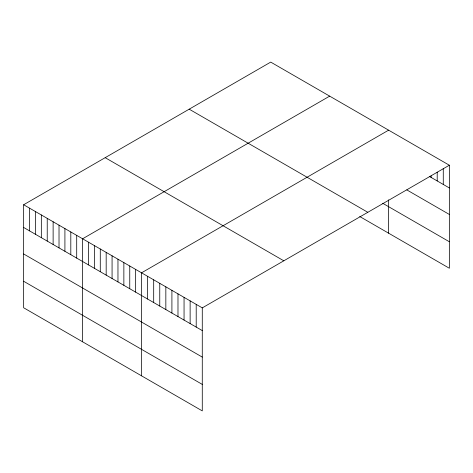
<?xml version="1.0" encoding="UTF-8"?>
<svg xmlns="http://www.w3.org/2000/svg" width="473" height="473" viewBox="0 0 473 473"><rect width="100%" height="100%" fill="white"/><g stroke="black" fill="none" stroke-linecap="round" stroke-linejoin="round"><path stroke-width="0.71" d="M449.35 165.231L202.278 307.882L202.278 410.895L23.65 307.769L23.65 204.75L270.722 62.105L449.35 165.231L449.35 268.25L359.734 216.51M329.669 96.137L82.598 238.782L82.598 341.802M388.617 130.17L141.545 272.815L141.545 375.834M429.307 176.382L449.35 187.952M406.839 189.91L449.35 214.452M382.722 203.284L449.35 241.75M189.188 109.174L367.817 212.306M105.183 157.675L283.812 260.806M23.65 204.75L202.278 307.882M23.65 227.472L202.278 330.597M23.65 253.966L202.278 357.097M23.65 281.269L202.278 384.401M443.278 168.323L443.278 184.446M437.206 172.148L437.206 180.94M431.128 175.968L431.128 177.434M388.617 199.866L388.617 233.189M196.206 304.375L196.206 327.091M190.128 300.863L190.128 323.585M184.056 297.357L184.056 320.079M177.984 293.851L177.984 316.573M171.912 290.345L171.912 313.067M165.84 286.839L165.84 309.561M159.762 283.333L159.762 306.055M153.69 279.827L153.69 302.549M147.617 276.321L147.617 299.042M135.65 269.409L135.65 292.131M129.756 266.009L129.756 288.731M123.861 262.604L123.861 285.325M117.966 259.204L117.966 281.926M112.071 255.798L112.071 278.52M106.177 252.393L106.177 275.115M100.282 248.993L100.282 271.715M94.387 245.588L94.387 268.309M88.492 242.188L88.492 264.91M76.703 235.377L76.703 258.098M70.808 231.977L70.808 254.699M64.913 228.571L64.913 251.293M59.019 225.172L59.019 247.887M53.124 221.766L53.124 244.488M47.229 218.36L47.229 241.082M41.334 214.961L41.334 237.683M35.44 211.555L35.44 234.277M29.545 208.155L29.545 230.871"/></g></svg>
